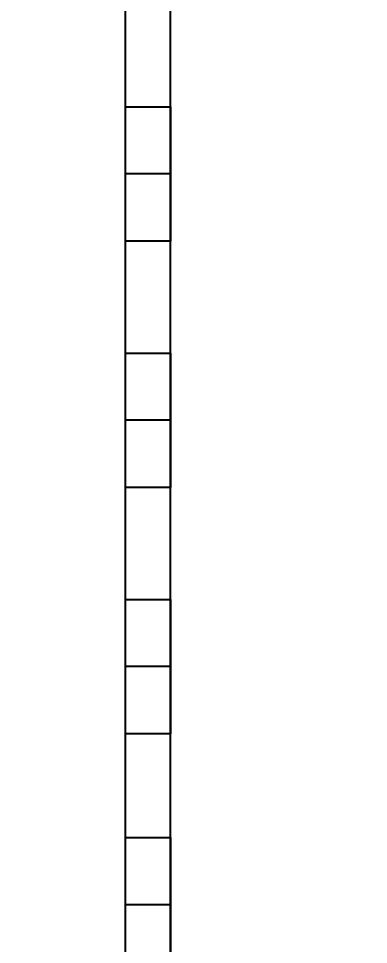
# Model space of a CAD drawing. Header units: inches. Extents: x -173 to 14008, y -3334 to 10368.
# Drawn here: x 5305.3 to 5345.1, y 7020.6 to 7126.1 of the extents above; entities that cross this region are included whole.
import ezdxf

# ---------------------------------------------------------------- set-up
doc = ezdxf.new("R2010")
doc.units = ezdxf.units.IN
doc.header["$MEASUREMENT"] = 0
doc.layers.add('QUOTE', color=6, linetype='Continuous', lineweight=9)
doc.styles.get("Standard").update_dxf_attribs({"font": 'Arial.ttf'})
doc.dimstyles.get("Standard").update_dxf_attribs({"dimtxt": 15, "dimasz": 10, "dimexe": 10, "dimexo": 10, "dimgap": 5, "dimtad": 2, "dimtih": 1, "dimtoh": 1, "dimdec": 0, "dimzin": 0, "dimdsep": 46, "dimtxsty": 'Standard', "dimblk": 'OBLIQUE', "dimblk1": 'OBLIQUE', "dimblk2": 'OBLIQUE', "dimcen": 0.09, "dimdle": 10, "dimadec": 0, "dimazin": 0, "dimtfac": 1, "dimtdec": 0, "dimtofl": 0, "dimtmove": 0, "dimatfit": 3, "dimldrblk": 'OBLIQUE', "dimfxl": 1, "dimtolj": 1, "dimtzin": 0, "dimarcsym": 0})

# ---------------------------------------------------------------- blocks, each defined once
blk = doc.blocks.new('_Oblique')
at = {"color": 0, "linetype": 'ByBlock', "lineweight": -2}
blk.add_line((-0.5, -0.5), (0.5, 0.5), dxfattribs=at)
blk = doc.blocks.new('*D20')
at = {"layer": 'Defpoints', "color": 0, "transparency": 16777216}
for p in [(5317.5, 7662.06), (5244.22, 7012.36), (5317.5, 7012.36)]:
    blk.add_point(p, dxfattribs=at)
at = {"layer": 'QUOTE', "color": 0, "lineweight": -2, "transparency": 16777216}
for p, q in [((5244.22, 7672.06), (5244.22, 7002.36)), ((5307.5, 7662.06), (5234.22, 7662.06)), ((5307.5, 7012.36), (5234.22, 7012.36))]:
    blk.add_line(p, q, dxfattribs=at)
at = {"layer": 'QUOTE', "color": 0, "lineweight": -2, "transparency": 16777216, "xscale": 10, "yscale": 10, "zscale": 10}
for p, rotation in [((5244.22, 7662.06), 90), ((5244.22, 7012.36), 270)]:
    blk.add_blockref('_Oblique', p, dxfattribs=dict(at, rotation=rotation))
at = {"layer": 'QUOTE', "color": 0, "transparency": 16777216, "insert": (5222.54, 7337.21), "char_height": 15, "attachment_point": 5}
blk.add_mtext('\\A1;650', dxfattribs=at)

msp = doc.modelspace()

# ---------------------------------------------------------------- linework, layer by layer
for p, q in [((5317.5, 7012.36), (5317.5, 7662.36)), ((5322.61, 7100.77), (5322.61, 7241.17)), ((5322.61, 7108.43), (5317.5, 7108.43)), ((5322.61, 7017.46), (5322.61, 7100.77)), ((5322.61, 7080.35), (5317.5, 7080.35)), ((5322.61, 7052.27), (5317.5, 7052.27)), ((5322.61, 7025.12), (5317.5, 7025.12))]:
    msp.add_line(p, q)
msp.add_lwpolyline([(6027.67, 7202.33), (6027.5, 7012.36), (5317.5, 7012.36), (5317.5, 7662.36)])
for points in [[(5322.61, 7116.09), (5322.61, 7100.77), (5317.5, 7100.77), (5317.5, 7116.09)], [(5322.61, 7088.01), (5322.61, 7072.69), (5317.5, 7072.69), (5317.5, 7088.01)], [(5322.61, 7059.93), (5322.61, 7044.61), (5317.5, 7044.61), (5317.5, 7059.93)], [(5322.61, 7032.78), (5322.61, 7017.46), (5317.5, 7017.46), (5317.5, 7032.78)]]:
    msp.add_lwpolyline(points, close=True)

# ---------------------------------------------------------------- dimensions: what is measured, and where the dimension line sits
at = {"layer": 'QUOTE'}
dim = msp.add_linear_dim(base=(5244.22, 7012.36), p1=(5317.5, 7662.06), p2=(5317.5, 7012.36), angle=270, dimstyle='Standard', dxfattribs=at)
dim.commit()
dim.dimension.update_dxf_attribs({"geometry": '*D20', "text_midpoint": (5222.54, 7337.21)})

doc.saveas('drawing.dxf')
